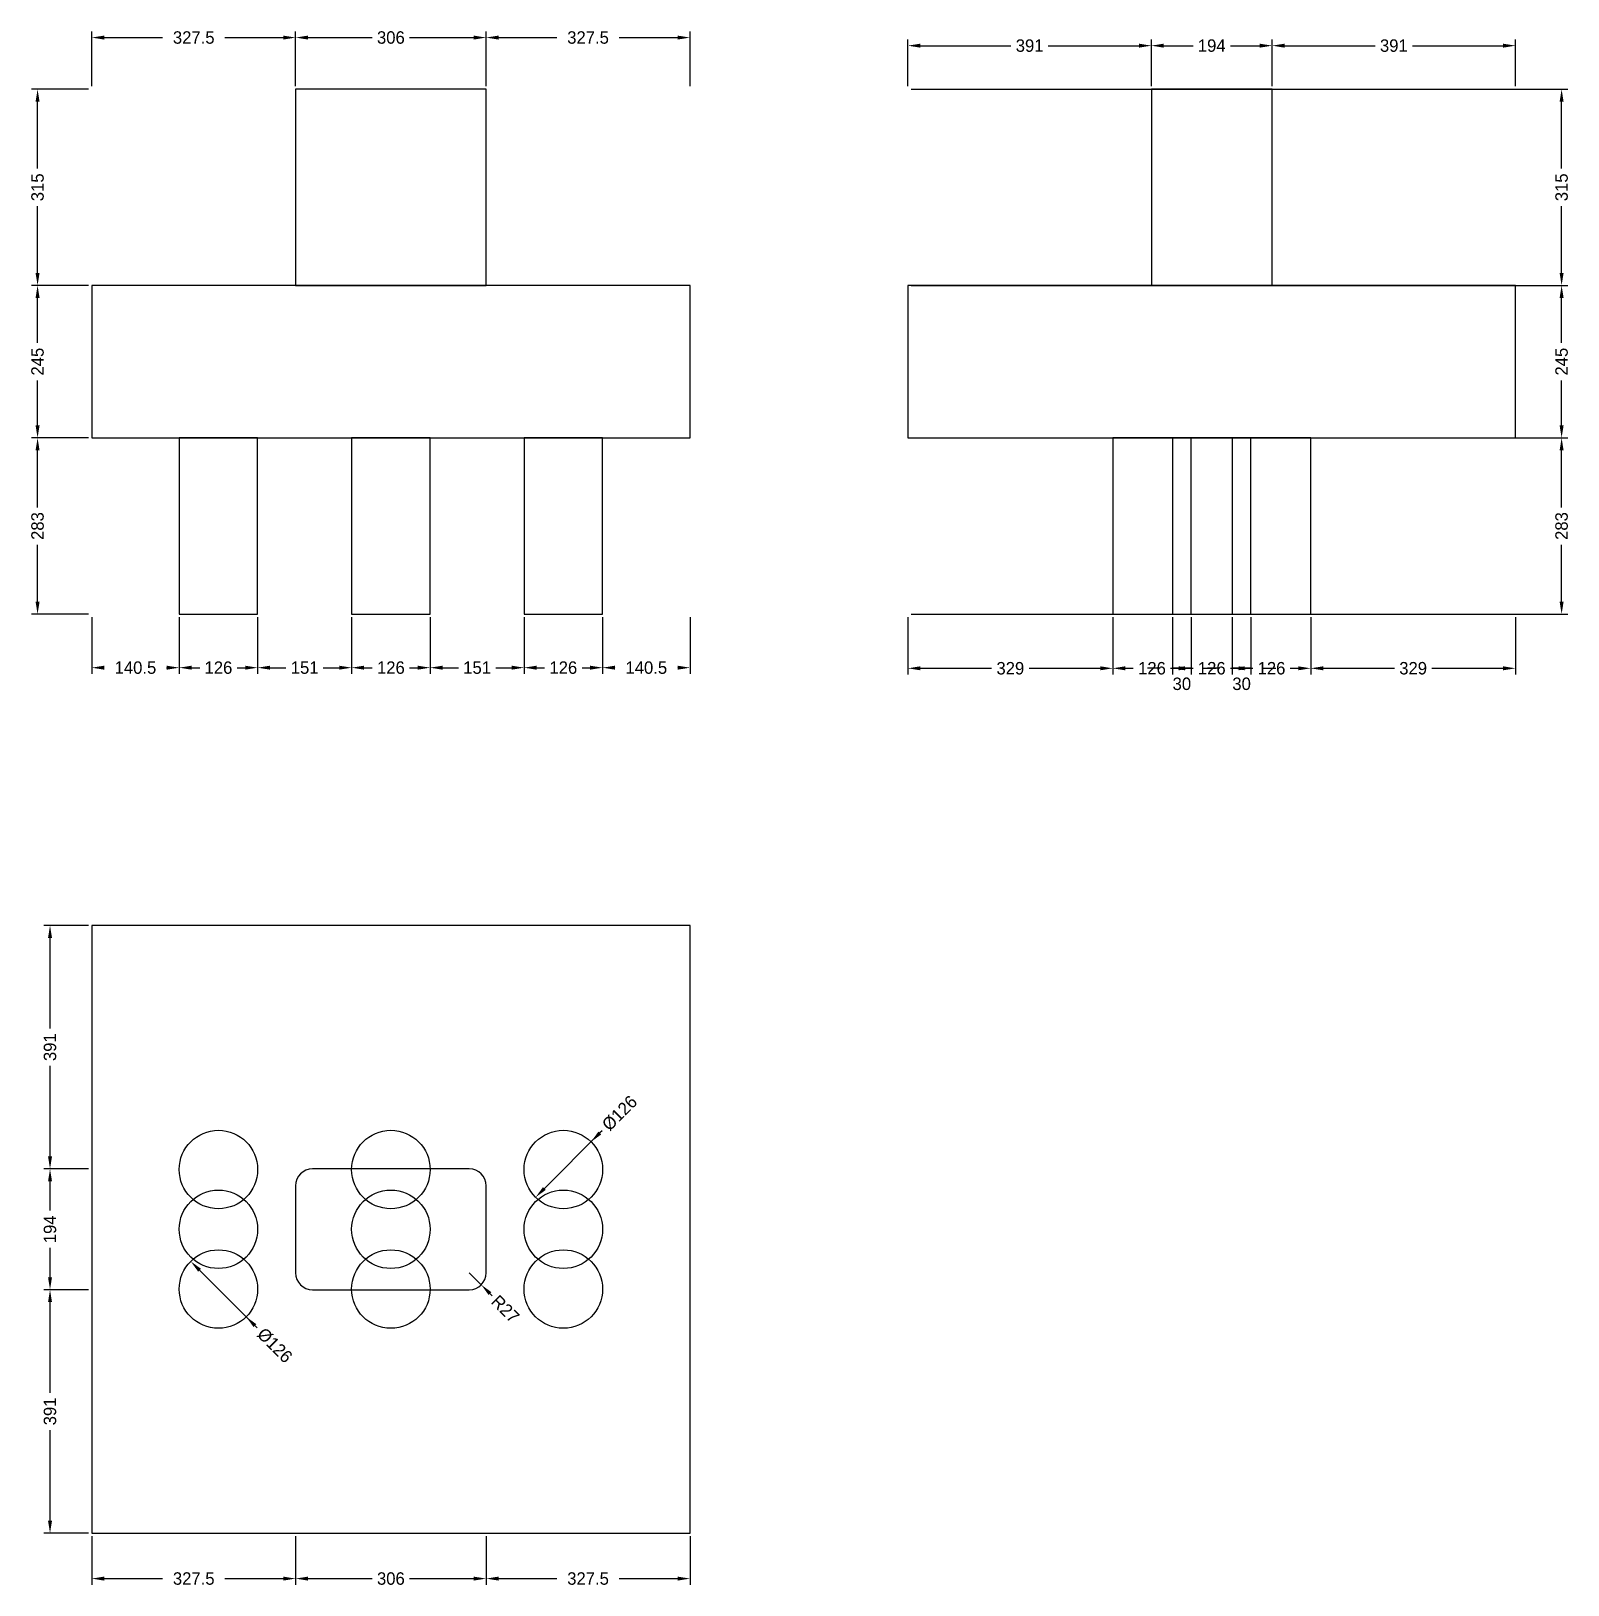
# Model space of a CAD drawing. Header units: metres. Extents: x -97 to 2371, y -83 to 2412.
import ezdxf

# ---------------------------------------------------------------- set-up
doc = ezdxf.new("R2010")
doc.units = ezdxf.units.M
for name, color, linetype in [('chengtai', 7, 'Continuous'), ('dunzhu', 7, 'Continuous'), ('zhuangji', 7, 'Continuous')]:
    doc.layers.add(name, color=color, linetype=linetype)

# ---------------------------------------------------------------- blocks, each defined once
blk = doc.blocks.new('_CLOSEDFILLED')
at = {"color": 0, "linetype": 'BYBLOCK'}
blk.add_solid([(-1, 0.16), (0, 0), (-1, -0.16)], dxfattribs=at)

msp = doc.modelspace()

# ---------------------------------------------------------------- linework, layer by layer
at = {"color": 7}
for p, q in [((0, 2324), (0, 2412)), ((20, 2402), (113.8, 2402)), ((213.8, 2402), (307.5, 2402)), ((327.5, 2324), (327.5, 2412)), ((327.5, 2324), (327.5, 2412)), ((347.5, 2402), (450.5, 2402)), ((510.5, 2402), (613.5, 2402)), ((633.5, 2324), (633.5, 2412)), ((633.5, 2324), (633.5, 2412)), ((653.5, 2402), (747.2, 2402)), ((847.2, 2402), (941, 2402)), ((961, 2324), (961, 2412)), ((1311, 2324), (1311, 2399)), ((1702, 2324), (1702, 2399)), ((1702, 2324), (1702, 2399)), ((1896, 2324), (1896, 2399)), ((1896, 2324), (1896, 2399)), ((2287, 2324), (2287, 2399)), ((1331, 2389), (1476.5, 2389)), ((1536.5, 2389), (1682, 2389)), ((1722, 2389), (1769, 2389)), ((1829, 2389), (1876, 2389)), ((1916, 2389), (2061.5, 2389)), ((2121.5, 2389), (2267, 2389)), ((-5, 2319), (-97, 2319)), ((-87, 2191.5), (-87, 2299)), ((1316, 2319), (2371, 2319)), ((2361, 2191.5), (2361, 2299)), ((-87, 2024), (-87, 2131.5)), ((2361, 2024), (2361, 2131.5)), ((-5, 2004), (-97, 2004)), ((-5, 2004), (-97, 2004)), ((1316, 2004), (2371, 2004)), ((1316, 2004), (2371, 2004)), ((-87, 1911.5), (-87, 1984)), ((2361, 1911.5), (2361, 1984)), ((-87, 1779), (-87, 1851.5)), ((2361, 1779), (2361, 1851.5)), ((-5, 1759), (-97, 1759)), ((-5, 1759), (-97, 1759)), ((1316, 1759), (2371, 1759)), ((1316, 1759), (2371, 1759)), ((-87, 1647.5), (-87, 1739)), ((2361, 1647.5), (2361, 1739)), ((-87, 1496), (-87, 1587.5)), ((2361, 1496), (2361, 1587.5)), ((-5, 1476), (-97, 1476)), ((1316, 1476), (2371, 1476)), ((0, 1471), (0, 1380)), ((140.5, 1471), (140.5, 1380)), ((140.5, 1471), (140.5, 1380)), ((266.5, 1471), (266.5, 1380)), ((266.5, 1471), (266.5, 1380)), ((417.5, 1471), (417.5, 1380)), ((417.5, 1471), (417.5, 1380)), ((543.5, 1471), (543.5, 1380)), ((543.5, 1471), (543.5, 1380)), ((694.5, 1471), (694.5, 1380)), ((694.5, 1471), (694.5, 1380)), ((820.5, 1471), (820.5, 1380)), ((820.5, 1471), (820.5, 1380)), ((961, 1471), (961, 1380)), ((1311, 1471), (1311, 1379)), ((1640, 1471), (1640, 1379)), ((1640, 1471), (1640, 1379)), ((1736, 1471), (1736, 1379)), ((1736, 1471), (1736, 1379)), ((1766, 1471), (1766, 1379)), ((1766, 1471), (1766, 1379)), ((1832, 1471), (1832, 1379)), ((1832, 1471), (1832, 1379)), ((1862, 1471), (1862, 1379)), ((1862, 1471), (1862, 1379)), ((1958, 1471), (1958, 1379)), ((1958, 1471), (1958, 1379)), ((2287, 1471), (2287, 1379)), ((20, 1390), (20.2, 1390)), ((120.2, 1390), (120.5, 1390)), ((160.5, 1390), (173.5, 1390)), ((233.5, 1390), (246.5, 1390)), ((286.5, 1390), (312, 1390)), ((372, 1390), (397.5, 1390)), ((437.5, 1390), (450.5, 1390)), ((510.5, 1390), (523.5, 1390)), ((563.5, 1390), (589, 1390)), ((649, 1390), (674.5, 1390)), ((714.5, 1390), (727.5, 1390)), ((787.5, 1390), (800.5, 1390)), ((840.5, 1390), (840.8, 1390)), ((940.8, 1390), (941, 1390)), ((1331, 1389), (1445.5, 1389)), ((1505.5, 1389), (1620, 1389)), ((1660, 1389), (1673, 1389)), ((1716, 1389), (1696, 1389)), ((1733, 1389), (1746, 1389)), ((1766, 1389), (1736, 1389)), ((1756, 1389), (1769, 1389)), ((1786, 1389), (1806, 1389)), ((1812, 1389), (1792, 1389)), ((1829, 1389), (1842, 1389)), ((1862, 1389), (1832, 1389)), ((1852, 1389), (1865, 1389)), ((1882, 1389), (1902, 1389)), ((1925, 1389), (1938, 1389)), ((1978, 1389), (2092.5, 1389)), ((2152.5, 1389), (2267, 1389)), ((-5, 976), (-77, 976)), ((-67, 810.5), (-67, 956)), ((-67, 605), (-67, 750.5)), ((816.2, 642.7), (727.1, 553.6)), ((819.7, 646.2), (816.2, 642.7)), ((-5, 585), (-77, 585)), ((-5, 585), (-77, 585)), ((-67, 518), (-67, 565)), ((-67, 411), (-67, 458)), ((262.2, 333.3), (173.1, 422.4)), ((606.5, 418), (625.6, 398.9)), ((-5, 391), (-77, 391)), ((-5, 391), (-77, 391)), ((643.3, 381.2), (639.7, 384.8)), ((-67, 225.5), (-67, 371)), ((265.7, 329.8), (262.2, 333.3)), ((-67, 20), (-67, 165.5)), ((-5, 0), (-77, 0)), ((0, -5), (0, -83)), ((327.5, -5), (327.5, -83)), ((327.5, -5), (327.5, -83)), ((633.5, -5), (633.5, -83)), ((633.5, -5), (633.5, -83)), ((961, -5), (961, -83)), ((20, -73), (113.8, -73)), ((213.8, -73), (307.5, -73)), ((347.5, -73), (450.5, -73)), ((510.5, -73), (613.5, -73)), ((653.5, -73), (747.2, -73)), ((847.2, -73), (941, -73))]:
    msp.add_line(p, q, dxfattribs=at)
at = {"layer": 'chengtai'}
for points in [[(0, 1759), (961, 1759), (961, 2004), (0, 2004), (0, 1759)], [(1311, 1759), (2287, 1759), (2287, 2004), (1311, 2004), (1311, 1759)], [(0, 0), (961, 0), (961, 976), (0, 976), (0, 0)]]:
    msp.add_lwpolyline(points, dxfattribs=at)
at = {"layer": 'Defpoints', "color": 7}
for p in [(0, 2402), (327.5, 2402), (633.5, 2402), (1311, 2389), (1702, 2389), (1896, 2389), (0, 2319), (0, 2319), (327.5, 2319), (327.5, 2319), (633.5, 2319), (633.5, 2319), (961, 2319), (1311, 2319), (1311, 2319), (1702, 2319), (1702, 2319), (1896, 2319), (1896, 2319), (2287, 2319), (-87, 2004), (0, 2004), (0, 2004), (1311, 2004), (1311, 2004), (2361, 2004), (-87, 1759), (0, 1759), (0, 1759), (1311, 1759), (1311, 1759), (2361, 1759), (-87, 1476), (0, 1476), (0, 1476), (140.5, 1476), (140.5, 1476), (266.5, 1476), (266.5, 1476), (417.5, 1476), (417.5, 1476), (543.5, 1476), (543.5, 1476), (694.5, 1476), (694.5, 1476), (820.5, 1476), (820.5, 1476), (961, 1476), (1311, 1476), (1311, 1476), (1640, 1476), (1640, 1476), (1736, 1476), (1736, 1476), (1766, 1476), (1766, 1476), (1832, 1476), (1832, 1476), (1862, 1476), (1862, 1476), (1958, 1476), (1958, 1476), (2287, 1476), (2361, 1476), (0, 1390), (140.5, 1390), (266.5, 1390), (417.5, 1390), (543.5, 1390), (694.5, 1390), (820.5, 1390), (1311, 1389), (1640, 1389), (1736, 1389), (1766, 1389), (1832, 1389), (1862, 1389), (1958, 1389), (0, 976), (802, 628.5), (-67, 585), (0, 585), (0, 585), (757.5, 584), (606.5, 418), (-67, 391), (0, 391), (0, 391), (203.5, 392), (625.6, 398.9), (248, 347.5), (-67, 0), (0, 0), (0, 0), (327.5, 0), (327.5, 0), (633.5, 0), (633.5, 0), (961, 0), (0, -73), (327.5, -73), (633.5, -73)]:
    msp.add_point(p, dxfattribs=at)
at = {"layer": 'dunzhu'}
for p, q in [((606.5, 585), (354.5, 585)), ((327.5, 558), (327.5, 418)), ((633.5, 418), (633.5, 558)), ((354.5, 391), (606.5, 391))]:
    msp.add_line(p, q, dxfattribs=at)
for points in [[(327.5, 2004), (633.5, 2004), (633.5, 2319), (327.5, 2319), (327.5, 2004)], [(1702, 2004), (1896, 2004), (1896, 2319), (1702, 2319), (1702, 2004)]]:
    msp.add_lwpolyline(points, dxfattribs=at)
for centre, start, end in [((354.5, 558), 90, 180), ((606.5, 558), 0, 90), ((354.5, 418), 180, 270), ((606.5, 418), 270, 360)]:
    msp.add_arc(centre, 27, start, end, dxfattribs=at)
at = {"layer": 'zhuangji'}
for points in [[(140.5, 1476), (266.5, 1476), (266.5, 1759), (140.5, 1759), (140.5, 1476)], [(417.5, 1476), (543.5, 1476), (543.5, 1759), (417.5, 1759), (417.5, 1476)], [(694.5, 1476), (820.5, 1476), (820.5, 1759), (694.5, 1759), (694.5, 1476)], [(1640, 1476), (1766, 1476), (1766, 1759), (1640, 1759), (1640, 1476)], [(1736, 1476), (1862, 1476), (1862, 1759), (1736, 1759), (1736, 1476)], [(1832, 1476), (1958, 1476), (1958, 1759), (1832, 1759), (1832, 1476)]]:
    msp.add_lwpolyline(points, dxfattribs=at)
for centre in [(203.5, 584), (203.5, 584), (480.5, 584), (480.5, 584), (757.5, 584), (757.5, 584), (203.5, 488), (203.5, 488), (480.5, 488), (480.5, 488), (757.5, 488), (757.5, 488), (203.5, 392), (203.5, 392), (480.5, 392), (480.5, 392), (757.5, 392), (757.5, 392)]:
    msp.add_circle(centre, 63, dxfattribs=at)

# ---------------------------------------------------------------- block references
at = {"color": 7, "xscale": 20, "yscale": 20}
for p, rotation in [((0, 2402), 180), ((327.5, 2402), 180), ((633.5, 2402), 180), ((1311, 2389), 180), ((1702, 2389), 180), ((1896, 2389), 180), ((-87, 2319), 90), ((2361, 2319), 90), ((-87, 2004), 270), ((2361, 2004), 270), ((-87, 2004), 90), ((2361, 2004), 90), ((-87, 1759), 270), ((2361, 1759), 270), ((-87, 1759), 90), ((2361, 1759), 90), ((-87, 1476), 270), ((2361, 1476), 270), ((0, 1390), 180), ((140.5, 1390), 180), ((266.5, 1390), 180), ((417.5, 1390), 180), ((543.5, 1390), 180), ((694.5, 1390), 180), ((820.5, 1390), 180), ((1311, 1389), 180), ((1640, 1389), 180), ((1736, 1389), 180), ((1736, 1389), 180), ((1832, 1389), 180), ((1832, 1389), 180), ((1958, 1389), 180), ((-67, 976), 90), ((802, 628.5), 225), ((-67, 585), 270), ((-67, 585), 90), ((713, 539.5), 225), ((159, 436.5), 134.99999999999997), ((-67, 391), 270), ((625.6, 398.9), 135.00000000000009), ((-67, 391), 90), ((248, 347.5), 134.99999999999997), ((-67, 0), 270), ((0, -73), 180), ((327.5, -73), 180), ((633.5, -73), 180)]:
    msp.add_blockref('_CLOSEDFILLED', p, dxfattribs=dict(at, rotation=rotation))
for p in [(327.5, 2402), (633.5, 2402), (961, 2402), (1702, 2389), (1896, 2389), (2287, 2389), (140.5, 1390), (266.5, 1390), (417.5, 1390), (543.5, 1390), (694.5, 1390), (820.5, 1390), (961, 1390), (1640, 1389), (1766, 1389), (1766, 1389), (1862, 1389), (1862, 1389), (1958, 1389), (2287, 1389), (327.5, -73), (633.5, -73), (961, -73)]:
    msp.add_blockref('_CLOSEDFILLED', p, dxfattribs=at)

# ---------------------------------------------------------------- texts
at = {"color": 7, "char_height": 20, "attachment_point": 5}
for s, insert in [('327.5', (163.8, 2402)), ('306', (480.5, 2402)), ('327.5', (797.2, 2402)), ('391', (1506.5, 2389)), ('194', (1799, 2389)), ('391', (2091.5, 2389)), ('140.5', (70.2, 1390)), ('126', (203.5, 1390)), ('151', (342, 1390)), ('126', (480.5, 1390)), ('151', (619, 1390)), ('126', (757.5, 1390)), ('140.5', (890.8, 1390)), ('329', (1475.5, 1389)), ('126', (1703, 1389)), ('126', (1799, 1389)), ('126', (1895, 1389)), ('329', (2122.5, 1389)), ('30', (1751, 1364)), ('30', (1847, 1364)), ('327.5', (163.8, -73)), ('306', (480.5, -73)), ('327.5', (797.2, -73))]:
    msp.add_mtext(s, dxfattribs=dict(at, insert=insert))
for s, insert, rotation in [('315', (-87, 2161.5), 90), ('315', (2361, 2161.5), 90), ('245', (-87, 1881.5), 90), ('245', (2361, 1881.5), 90), ('283', (-87, 1617.5), 90), ('283', (2361, 1617.5), 90), ('391', (-67, 780.5), 90), ('%%c126', (848, 674.5), 45), ('194', (-67, 488), 90), ('R27', (664.5, 360), 315), ('%%c126', (294, 301.5), 315), ('391', (-67, 195.5), 90)]:
    msp.add_mtext(s, dxfattribs=dict(at, insert=insert, rotation=rotation))

doc.saveas('drawing.dxf')
